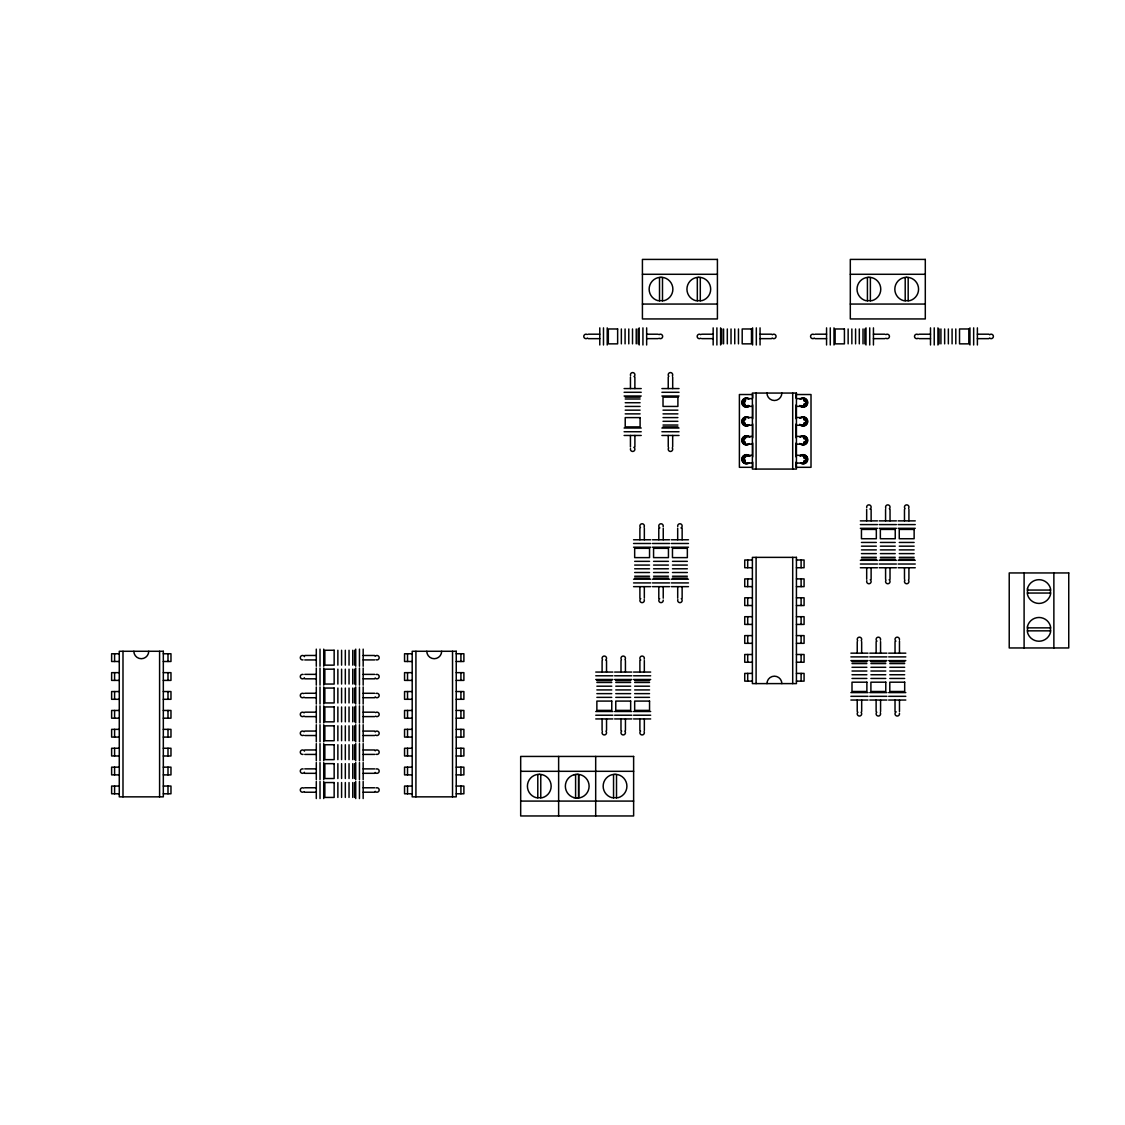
<?xml version="1.0" encoding="UTF-8"?>
<svg xmlns="http://www.w3.org/2000/svg" width="1125" height="1125" viewBox="0 0 1125 1125"><rect width="100%" height="100%" fill="white"/><g stroke="black" fill="none" stroke-linecap="round" stroke-linejoin="round"><path stroke-width="1.5" d="M574.003 774.703L577.238 774.295M577.083 798.103L580.317 797.695A11.911 11.911 0 0 0 580.317 774.703L577.083 774.295M642.417 274.289L717.413 274.289M850.303 274.289L925.298 274.289M642.417 304.059L717.413 304.059M850.303 304.059L925.298 304.059M588.248 334.195L599.78 334.195M646.65 334.209L658.167 334.209M701.62 334.209L713.166 334.209M760.05 334.195L771.581 334.195M815.034 334.195L826.566 334.195M873.436 334.209L884.953 334.209M918.956 334.209L930.502 334.209M977.386 334.195L988.917 334.195M588.234 338.653L599.78 338.653M646.65 338.639L658.209 338.639M701.648 338.639L713.166 338.639M760.05 338.653L771.567 338.653M815.02 338.653L826.566 338.653M873.436 338.639L884.995 338.639M918.998 338.639L930.502 338.639M977.386 338.653L988.903 338.653M624.108 388.575L641.222 388.575M661.908 388.575L679.022 388.575M624.108 392.302L641.222 392.302M661.908 392.302L679.022 392.302M624.108 396.014L641.222 396.014M661.908 396.014L679.022 396.014M625.219 397.139L640.097 397.139M752.386 398.63L744.736 398.63L744.736 401.175M796.43 398.63L804.08 398.63L804.08 401.175M625.219 398.995L640.097 398.995M625.219 402.722L640.097 402.722M625.219 406.434L640.097 406.434M752.386 406.364L744.736 406.364L744.736 403.819M796.43 406.364L804.08 406.364L804.08 403.819M625.219 410.161L640.097 410.161M663.019 410.161L677.897 410.161M625.219 413.873L640.097 413.873M663.019 413.873L677.897 413.873M663.019 417.6L677.897 417.6M752.386 417.516L744.736 417.516L744.736 420.061M796.43 417.516L804.08 417.516L804.08 420.061M663.019 421.313L677.897 421.313M663.019 425.039L677.897 425.039M752.386 425.264L744.736 425.264L744.736 422.719M796.43 425.264L804.08 425.264L804.08 422.719M663.019 426.895L677.897 426.895M624.108 428.02L641.222 428.02M661.908 428.02L679.022 428.02M624.108 431.733L641.222 431.733M661.908 431.733L679.022 431.733M624.108 435.459L641.222 435.459M661.908 435.459L679.022 435.459M752.386 436.416L744.736 436.416L744.736 438.961M796.43 436.416L804.08 436.416L804.08 438.961M752.386 444.164L744.736 444.164L744.736 441.619M796.43 444.164L804.08 444.164L804.08 441.619M752.386 455.316L744.736 455.316L744.736 457.861M796.43 455.316L804.08 455.316L804.08 457.861M752.386 463.064L744.736 463.064L744.736 460.519M796.43 463.064L804.08 463.064L804.08 460.519M860.344 520.875L877.458 520.875M879.244 520.875L896.358 520.875M898.144 520.875L915.258 520.875M860.344 524.587L877.458 524.587M879.244 524.587L896.358 524.587M898.144 524.587L915.258 524.587M860.344 528.314L877.458 528.314M879.244 528.314L896.358 528.314M898.144 528.314L915.258 528.314M633.558 539.775L650.672 539.775M652.458 539.775L669.572 539.775M671.358 539.775L688.472 539.775M861.455 542.447L876.333 542.447M880.355 542.447L895.233 542.447M899.255 542.447L914.133 542.447M633.558 543.488L650.672 543.488M652.458 543.488L669.572 543.488M671.358 543.488L688.472 543.488M861.455 546.173L876.333 546.173M880.355 546.173L895.233 546.173M899.255 546.173L914.133 546.173M633.558 547.214L650.672 547.214M652.458 547.214L669.572 547.214M671.358 547.214L688.472 547.214M861.455 549.886L876.333 549.886M880.355 549.886L895.233 549.886M899.255 549.886L914.133 549.886M861.455 553.612L876.333 553.612M880.355 553.612L895.233 553.612M899.255 553.612L914.133 553.612M861.455 557.325L876.333 557.325M880.355 557.325L895.233 557.325M899.255 557.325L914.133 557.325M861.455 559.195L876.333 559.195M880.355 559.195L895.233 559.195M899.255 559.195L914.133 559.195M752.386 559.997L744.736 559.997L744.736 567.731L752.386 567.731M796.43 559.997L804.08 559.997L804.08 567.731L796.43 567.731M860.344 560.306L877.458 560.306M879.244 560.306L896.358 560.306M898.144 560.306L915.258 560.306M634.669 561.347L649.547 561.347M653.569 561.347L668.447 561.347M672.469 561.347L687.347 561.347M860.344 564.019L877.458 564.019M879.244 564.019L896.358 564.019M898.144 564.019L915.258 564.019M634.669 565.073L649.547 565.073M653.569 565.073L668.447 565.073M672.469 565.073L687.347 565.073M860.344 567.745L877.458 567.745M879.244 567.745L896.358 567.745M898.144 567.745L915.258 567.745M634.669 568.786L649.547 568.786M653.569 568.786L668.447 568.786M672.469 568.786L687.347 568.786M634.669 572.513L649.547 572.513M653.569 572.513L668.447 572.513M672.469 572.513L687.347 572.513M634.669 576.225L649.547 576.225M653.569 576.225L668.447 576.225M672.469 576.225L687.347 576.225M634.669 578.081L649.547 578.081M653.569 578.081L668.447 578.081M672.469 578.081L687.347 578.081M752.386 578.897L744.736 578.897L744.736 586.631L752.386 586.631M796.43 578.897L804.08 578.897L804.08 586.631L796.43 586.631M633.558 579.206L650.672 579.206M652.458 579.206L669.572 579.206M671.358 579.206L688.472 579.206M633.558 582.919L650.672 582.919M652.458 582.919L669.572 582.919M671.358 582.919L688.472 582.919M633.558 586.645L650.672 586.645M652.458 586.645L669.572 586.645M671.358 586.645L688.472 586.645M1027.28 590.062L1050.694 590.062M1027.28 593.044L1050.694 593.044M752.386 597.797L744.736 597.797L744.736 605.531L752.386 605.531M796.43 597.797L804.08 597.797L804.08 605.531L796.43 605.531M752.386 616.697L744.736 616.697L744.736 624.431L752.386 624.431M796.43 616.697L804.08 616.697L804.08 624.431L796.43 624.431M1027.28 627.863L1050.694 627.863M1027.28 630.844L1050.694 630.844M752.386 635.597L744.736 635.597L744.736 643.331L752.386 643.331M796.43 635.597L804.08 635.597L804.08 643.331L796.43 643.331M850.894 653.161L868.008 653.161M869.794 653.161L886.908 653.161M888.694 653.161L905.808 653.161M119.264 653.752L111.628 653.752L111.628 661.5L119.264 661.5M163.322 653.752L170.972 653.752L170.972 661.5L163.322 661.5M412.2 653.752L404.55 653.752L404.55 661.5L412.2 661.5M456.244 653.752L463.894 653.752L463.894 661.5L456.244 661.5M752.386 654.497L744.736 654.497L744.736 662.231L752.386 662.231M796.43 654.497L804.08 654.497L804.08 662.231L796.43 662.231M304.762 655.467L316.294 655.467M363.164 655.481L374.681 655.481M850.894 656.888L868.008 656.888M869.794 656.888L886.908 656.888M888.694 656.888L905.808 656.888M304.762 659.939L316.294 659.939M363.164 659.911L374.723 659.911M850.894 660.6L868.008 660.6M869.794 660.6L886.908 660.6M888.694 660.6L905.808 660.6M852.005 661.725L866.883 661.725M870.905 661.725L885.783 661.725M889.805 661.725L904.683 661.725M852.005 663.581L866.883 663.581M870.905 663.581L885.783 663.581M889.805 663.581L904.683 663.581M852.005 667.294L866.883 667.294M870.905 667.294L885.783 667.294M889.805 667.294L904.683 667.294M852.005 671.02L866.883 671.02M870.905 671.02L885.783 671.02M889.805 671.02L904.683 671.02M595.758 672.061L612.872 672.061M614.658 672.061L631.772 672.061M633.558 672.061L650.672 672.061M119.264 672.652L111.628 672.652L111.628 680.4L119.264 680.4M163.322 672.652L170.972 672.652L170.972 680.4L163.322 680.4M412.2 672.652L404.55 672.652L404.55 680.4L412.2 680.4M456.244 672.652L463.894 672.652L463.894 680.4L456.244 680.4M752.386 673.397L744.736 673.397L744.736 681.131L752.386 681.131M796.43 673.397L804.08 673.397L804.08 681.131L796.43 681.131M304.762 674.367L316.294 674.367M363.164 674.381L374.681 674.381M852.005 674.733L866.883 674.733M870.905 674.733L885.783 674.733M889.805 674.733L904.683 674.733M595.758 675.788L612.872 675.788M614.658 675.788L631.772 675.788M633.558 675.788L650.672 675.788M852.005 678.459L866.883 678.459M870.905 678.459L885.783 678.459M889.805 678.459L904.683 678.459M304.762 678.825L316.294 678.825M363.164 678.811L374.723 678.811M595.758 679.5L612.872 679.5M614.658 679.5L631.772 679.5M633.558 679.5L650.672 679.5M596.869 680.611L611.761 680.611M615.769 680.611L630.661 680.611M634.669 680.611L649.547 680.611M596.869 682.481L611.761 682.481M615.769 682.481L630.661 682.481M634.669 682.481L649.547 682.481M596.869 686.194L611.761 686.194M615.769 686.194L630.661 686.194M634.669 686.194L649.547 686.194M596.869 689.92L611.761 689.92M615.769 689.92L630.661 689.92M634.669 689.92L649.547 689.92M119.264 691.552L111.628 691.552L111.628 699.3L119.264 699.3M163.322 691.552L170.972 691.552L170.972 699.3L163.322 699.3M412.2 691.552L404.55 691.552L404.55 699.3L412.2 699.3M456.244 691.552L463.894 691.552L463.894 699.3L456.244 699.3M850.894 692.592L868.008 692.592M869.794 692.592L886.908 692.592M888.694 692.592L905.808 692.592M304.762 693.267L316.294 693.267M363.164 693.281L374.681 693.281M596.869 693.633L611.761 693.633M615.769 693.633L630.661 693.633M634.669 693.633L649.547 693.633M850.894 696.319L868.008 696.319M869.794 696.319L886.908 696.319M888.694 696.319L905.808 696.319M596.869 697.359L611.761 697.359M615.769 697.359L630.661 697.359M634.669 697.359L649.547 697.359M304.762 697.725L316.294 697.725M363.164 697.711L374.723 697.711M850.894 700.031L868.008 700.031M869.794 700.031L886.908 700.031M888.694 700.031L905.808 700.031M119.264 710.452L111.628 710.452L111.628 718.186L119.264 718.186M163.322 710.452L170.972 710.452L170.972 718.186L163.322 718.186M412.2 710.452L404.55 710.452L404.55 718.186L412.2 718.186M456.244 710.452L463.894 710.452L463.894 718.186L456.244 718.186M595.758 711.492L612.872 711.492M614.658 711.492L631.772 711.492M633.558 711.492L650.672 711.492M304.762 712.167L316.294 712.167M363.164 712.181L374.681 712.181M595.758 715.219L612.872 715.219M614.658 715.219L631.772 715.219M633.558 715.219L650.672 715.219M304.762 716.625L316.294 716.625M363.164 716.611L374.723 716.611M595.758 718.931L612.872 718.931M614.658 718.931L631.772 718.931M633.558 718.931L650.672 718.931M119.264 729.352L111.628 729.352L111.628 737.086L119.264 737.086M163.322 729.352L170.972 729.352L170.972 737.086L163.322 737.086M412.2 729.352L404.55 729.352L404.55 737.086L412.2 737.086M456.244 729.352L463.894 729.352L463.894 737.086L456.244 737.086M304.762 731.067L316.294 731.067M363.164 731.081L374.681 731.081M304.762 735.525L316.294 735.525M363.164 735.511L374.723 735.511M119.264 748.252L111.628 748.252L111.628 755.986L119.264 755.986M163.322 748.252L170.972 748.252L170.972 755.986L163.322 755.986M412.2 748.252L404.55 748.252L404.55 755.986L412.2 755.986M456.244 748.252L463.894 748.252L463.894 755.986L456.244 755.986M304.762 749.967L316.294 749.967M363.164 749.981L374.681 749.981M304.762 754.425L316.294 754.425M363.164 754.411L374.723 754.411M119.264 767.152L111.628 767.152L111.628 774.886L119.264 774.886M163.322 767.152L170.972 767.152L170.972 774.886L163.322 774.886M412.2 767.152L404.55 767.152L404.55 774.886L412.2 774.886M456.244 767.152L463.894 767.152L463.894 774.886L456.244 774.886M304.762 768.867L316.294 768.867M363.164 768.881L374.681 768.881M520.678 771.314L633.628 771.314M304.762 773.325L316.294 773.325M363.164 773.311L374.723 773.311M119.264 786.052L111.628 786.052L111.628 793.786L119.264 793.786M163.322 786.052L170.972 786.052L170.972 793.786L163.322 793.786M412.2 786.052L404.55 786.052L404.55 793.786L412.2 793.786M456.244 786.052L463.894 786.052L463.894 793.786L456.244 793.786M304.762 787.767L316.294 787.767M363.164 787.781L374.681 787.781M304.762 792.225L316.294 792.225M363.164 792.211L374.723 792.211M520.678 801.084L633.628 801.084M574.003 797.695L577.238 798.103M1053.872 572.948L1053.872 647.958M1024.102 572.948L1024.102 647.958M977.386 327.867L977.386 344.981M973.659 327.867L973.659 344.981M969.947 327.867L969.947 344.981M955.8 328.978L955.8 343.856M952.087 328.978L952.087 343.856M948.361 328.978L948.361 343.856M944.648 328.978L944.648 343.856M940.922 328.978L940.922 343.856M939.066 328.978L939.066 343.856M937.941 327.867L937.941 344.981M934.228 327.867L934.228 344.981M930.502 327.867L930.502 344.981M908.93 509.344L908.93 520.875M908.916 567.745L908.916 579.263M908.184 277.467L908.184 300.881M905.203 277.467L905.203 300.881M904.472 509.33L904.472 520.875M904.486 567.745L904.486 579.291M899.466 640.983L899.466 653.161M899.48 700.031L899.48 711.577M895.036 641.644L895.036 653.161M895.022 700.031L895.022 711.562M890.03 509.344L890.03 520.875M890.016 567.745L890.016 579.263M885.572 509.33L885.572 520.875M885.586 567.745L885.586 579.291M880.566 641.616L880.566 653.161M880.58 700.031L880.58 711.577M876.136 641.644L876.136 653.161M876.122 700.031L876.122 711.562M873.436 327.867L873.436 344.981M871.13 509.344L871.13 520.875M871.116 567.745L871.116 579.263M870.384 277.467L870.384 300.881M869.723 327.867L869.723 344.981M867.417 277.467L867.417 300.881M866.672 509.33L866.672 520.875M866.686 567.745L866.686 579.291M865.997 327.867L865.997 344.981M864.886 328.978L864.886 343.856M863.016 328.978L863.016 343.856M861.666 641.616L861.666 653.161M861.68 700.031L861.68 711.577M859.303 328.978L859.303 343.856M857.236 641.644L857.236 653.161M857.222 700.031L857.222 711.562M855.577 328.978L855.577 343.856M851.864 328.978L851.864 343.856M848.138 328.978L848.138 343.856M834.005 327.867L834.005 344.981M830.278 327.867L830.278 344.981M826.566 327.867L826.566 344.981M801.098 559.997L801.098 567.731M801.098 578.897L801.098 586.631M801.098 597.797L801.098 605.531M801.098 616.697L801.098 624.431M801.098 635.597L801.098 643.331M801.098 654.497L801.098 662.231M801.098 673.397L801.098 681.131M796.078 397.997L796.078 394.523L811.013 394.523L811.013 467.311L796.078 467.311L796.078 462.108M796.078 404.916L796.078 418.781M796.078 423.984L796.078 437.85M796.078 443.039L796.078 456.905M792.703 393.061L792.703 469.069M792.703 557.367L792.703 683.606M760.05 327.867L760.05 344.981M756.323 327.867L756.323 344.981M756.098 393.061L756.098 469.069M756.098 557.367L756.098 683.606M752.723 397.997L752.723 394.523L739.392 394.523L739.392 467.311L752.723 467.311L752.723 462.108M752.723 404.916L752.723 418.781M752.723 423.984L752.723 437.85M752.723 443.039L752.723 456.905M752.597 327.867L752.597 344.981M747.703 559.997L747.703 567.731M747.703 578.897L747.703 586.631M747.703 597.797L747.703 605.531M747.703 616.697L747.703 624.431M747.703 635.597L747.703 643.331M747.703 654.497L747.703 662.231M747.703 673.397L747.703 681.131M738.464 328.978L738.464 343.856M734.752 328.978L734.752 343.856M731.025 328.978L731.025 343.856M727.313 328.978L727.313 343.856M723.586 328.978L723.586 343.856M721.73 328.978L721.73 343.856M720.605 327.867L720.605 344.981M716.892 327.867L716.892 344.981M713.166 327.867L713.166 344.981M700.298 277.467L700.298 300.881M697.317 277.467L697.317 300.881M682.144 528.244L682.144 539.775M682.13 586.645L682.13 598.163M677.686 528.23L677.686 539.775M677.7 586.645L677.7 598.191M672.694 377.044L672.694 388.575M672.68 435.459L672.68 446.962M668.236 377.044L668.236 388.575M668.25 435.459L668.25 447.005M663.244 528.244L663.244 539.775M663.23 586.645L663.23 598.163M662.498 277.467L662.498 300.881M659.517 277.467L659.517 300.881M658.786 528.23L658.786 539.775M658.8 586.645L658.8 598.191M646.65 327.867L646.65 344.981M644.344 528.244L644.344 539.775M644.33 586.645L644.33 598.163M644.33 660.516L644.33 672.061M644.344 718.931L644.344 730.477M642.938 327.867L642.938 344.981M639.886 528.23L639.886 539.775M639.9 586.645L639.9 598.191M639.9 660.544L639.9 672.061M639.886 718.931L639.886 730.463M639.211 327.867L639.211 344.981M638.1 328.978L638.1 343.856M636.23 328.978L636.23 343.856M634.88 377.03L634.88 388.575M634.894 435.459L634.894 446.991M632.517 328.978L632.517 343.856M630.45 377.058L630.45 388.575M630.436 435.459L630.436 446.977M628.791 328.978L628.791 343.856M625.43 660.516L625.43 672.061M625.444 718.931L625.444 730.477M625.078 328.978L625.078 343.856M621.352 328.978L621.352 343.856M621 660.544L621 672.061M620.986 718.931L620.986 730.463M616.514 774.492L616.514 797.906M613.547 774.492L613.547 797.906M607.219 327.867L607.219 344.981M606.53 660.516L606.53 672.061M606.544 718.931L606.544 730.477M603.492 327.867L603.492 344.981M602.1 660.544L602.1 672.061M602.086 718.931L602.086 730.463M599.78 327.867L599.78 344.981M595.688 756.436L595.688 815.962M578.714 774.492L578.714 797.906M578.573 774.492L578.573 797.906M575.592 774.492L575.592 797.906M558.633 756.436L558.633 815.962M540.773 774.492L540.773 797.906M537.792 774.492L537.792 797.906M460.927 653.752L460.927 661.5M460.927 672.652L460.927 680.4M460.927 691.552L460.927 699.3M460.927 710.452L460.927 718.186M460.927 729.352L460.927 737.086M460.927 748.252L460.927 755.986M460.927 767.152L460.927 774.886M460.927 786.052L460.927 793.786M452.531 651.277L452.531 796.852M415.927 651.277L415.927 796.852M407.531 653.752L407.531 661.5M407.531 672.652L407.531 680.4M407.531 691.552L407.531 699.3M407.531 710.452L407.531 718.186M407.531 729.352L407.531 737.086M407.531 748.252L407.531 755.986M407.531 767.152L407.531 774.886M407.531 786.052L407.531 793.786M363.164 649.139L363.164 666.253M363.164 668.039L363.164 685.153M363.164 686.939L363.164 704.053M363.164 705.839L363.164 722.953M363.164 724.739L363.164 741.853M363.164 743.639L363.164 760.753M363.164 762.539L363.164 779.653M363.164 781.439L363.164 798.553M359.452 649.139L359.452 666.253M359.452 668.039L359.452 685.153M359.452 686.939L359.452 704.053M359.452 705.839L359.452 722.953M359.452 724.739L359.452 741.853M359.452 743.639L359.452 760.753M359.452 762.539L359.452 779.653M359.452 781.439L359.452 798.553M355.725 649.139L355.725 666.253M355.725 668.039L355.725 685.153M355.725 686.939L355.725 704.053M355.725 705.839L355.725 722.953M355.725 724.739L355.725 741.853M355.725 743.639L355.725 760.753M355.725 762.539L355.725 779.653M355.725 781.439L355.725 798.553M354.614 650.264L354.614 665.142M354.614 669.164L354.614 684.042M354.614 688.064L354.614 702.942M354.614 706.95L354.614 721.842M354.614 725.85L354.614 740.742M354.614 744.75L354.614 759.642M354.614 763.65L354.614 778.528M354.614 782.55L354.614 797.428M352.758 650.264L352.758 665.142M352.758 669.164L352.758 684.042M352.758 688.064L352.758 702.942M352.758 706.95L352.758 721.842M352.758 725.85L352.758 740.742M352.758 744.75L352.758 759.642M352.758 763.65L352.758 778.528M352.758 782.55L352.758 797.428M349.031 650.264L349.031 665.142M349.031 669.164L349.031 684.042M349.031 688.064L349.031 702.942M349.031 706.95L349.031 721.842M349.031 725.85L349.031 740.742M349.031 744.75L349.031 759.642M349.031 763.65L349.031 778.528M349.031 782.55L349.031 797.428M345.319 650.264L345.319 665.142M345.319 669.164L345.319 684.042M345.319 688.064L345.319 702.942M345.319 706.95L345.319 721.842M345.319 725.85L345.319 740.742M345.319 744.75L345.319 759.642M345.319 763.65L345.319 778.528M345.319 782.55L345.319 797.428M341.592 650.264L341.592 665.142M341.592 669.164L341.592 684.042M341.592 688.064L341.592 702.942M341.592 706.95L341.592 721.842M341.592 725.85L341.592 740.742M341.592 744.75L341.592 759.642M341.592 763.65L341.592 778.528M341.592 782.55L341.592 797.428M337.866 650.264L337.866 665.142M337.866 669.164L337.866 684.042M337.866 688.064L337.866 702.942M337.866 706.95L337.866 721.842M337.866 725.85L337.866 740.742M337.866 744.75L337.866 759.642M337.866 763.65L337.866 778.528M337.866 782.55L337.866 797.428M323.733 649.139L323.733 666.253M323.733 668.039L323.733 685.153M323.733 686.939L323.733 704.053M323.733 705.839L323.733 722.953M323.733 724.739L323.733 741.853M323.733 743.639L323.733 760.753M323.733 762.539L323.733 779.653M323.733 781.439L323.733 798.553M320.02 649.139L320.02 666.253M320.02 668.039L320.02 685.153M320.02 686.939L320.02 704.053M320.02 705.839L320.02 722.953M320.02 724.739L320.02 741.853M320.02 743.639L320.02 760.753M320.02 762.539L320.02 779.653M320.02 781.439L320.02 798.553M316.294 649.139L316.294 666.253M316.294 668.039L316.294 685.153M316.294 686.939L316.294 704.053M316.294 705.839L316.294 722.953M316.294 724.739L316.294 741.853M316.294 743.639L316.294 760.753M316.294 762.539L316.294 779.653M316.294 781.439L316.294 798.553M167.991 653.752L167.991 661.5M167.991 672.652L167.991 680.4M167.991 691.552L167.991 699.3M167.991 710.452L167.991 718.186M167.991 729.352L167.991 737.086M167.991 748.252L167.991 755.986M167.991 767.152L167.991 774.886M167.991 786.052L167.991 793.786M159.595 651.277L159.595 796.852M122.991 651.277L122.991 796.852M114.595 653.752L114.595 661.5M114.595 672.652L114.595 680.4M114.595 691.552L114.595 699.3M114.595 710.452L114.595 718.186M114.595 729.352L114.595 737.086M114.595 748.252L114.595 755.986M114.595 767.152L114.595 774.886M114.595 786.052L114.595 793.786M574.144 797.695A11.911 11.911 0 0 1 574.144 774.703M148.739 651.277A7.439 7.439 0 0 1 141.3 658.716A7.439 7.439 0 0 1 133.847 651.277M441.661 651.277A7.439 7.439 0 0 1 434.222 658.716A7.439 7.439 0 0 1 426.783 651.277M630.605 375.666A2.236 2.236 0 0 1 631.645 372.825A2.236 2.236 0 0 1 634.556 373.627A2.236 2.236 0 0 1 634.022 376.594M633.825 447.314A2.236 2.236 0 0 1 634.655 450.211A2.236 2.236 0 0 1 631.842 451.294A2.236 2.236 0 0 1 630.52 448.58M672.23 447.863A2.236 2.236 0 0 1 671.962 450.872A2.236 2.236 0 0 1 668.953 450.858A2.236 2.236 0 0 1 668.7 447.848M668.841 376.355A2.236 2.236 0 0 1 668.784 373.331A2.236 2.236 0 0 1 671.794 373.022A2.236 2.236 0 0 1 672.37 375.975M700.763 338.203A2.236 2.236 0 0 1 697.753 337.922A2.236 2.236 0 0 1 697.767 334.913A2.236 2.236 0 0 1 700.763 334.659M772.27 334.8A2.236 2.236 0 0 1 775.434 334.884A2.236 2.236 0 0 1 775.35 338.034A2.236 2.236 0 0 1 772.186 337.964M885.853 334.645A2.236 2.236 0 0 1 888.848 334.913A2.236 2.236 0 0 1 888.848 337.936A2.236 2.236 0 0 1 885.839 338.189M814.331 338.034A2.236 2.236 0 0 1 811.322 338.091A2.236 2.236 0 0 1 810.998 335.095A2.236 2.236 0 0 1 813.966 334.519M681.272 598.641A2.236 2.236 0 0 1 681.792 601.622A2.236 2.236 0 0 1 678.867 602.381A2.236 2.236 0 0 1 677.855 599.555M677.742 526.528A2.236 2.236 0 0 1 679.205 523.884A2.236 2.236 0 0 1 681.961 525.108A2.236 2.236 0 0 1 680.977 527.962M640.744 660.066A2.236 2.236 0 0 1 640.237 657.084A2.236 2.236 0 0 1 643.148 656.325A2.236 2.236 0 0 1 644.175 659.152M644.077 731.63A2.236 2.236 0 0 1 643.345 734.569A2.236 2.236 0 0 1 640.364 734.091A2.236 2.236 0 0 1 640.575 731.081M857.672 640.744A2.236 2.236 0 0 1 857.953 637.748A2.236 2.236 0 0 1 860.962 637.762A2.236 2.236 0 0 1 861.216 640.758M861.061 712.266A2.236 2.236 0 0 1 860.991 715.416A2.236 2.236 0 0 1 857.827 715.345A2.236 2.236 0 0 1 857.911 712.181M870.258 579.741A2.236 2.236 0 0 1 870.778 582.722A2.236 2.236 0 0 1 867.867 583.481A2.236 2.236 0 0 1 866.841 580.655M866.728 507.628A2.236 2.236 0 0 1 868.191 504.984A2.236 2.236 0 0 1 870.947 506.222A2.236 2.236 0 0 1 869.962 509.062M621.436 659.644A2.236 2.236 0 0 1 621.717 656.648A2.236 2.236 0 0 1 624.727 656.663A2.236 2.236 0 0 1 624.98 659.658M624.839 731.166A2.236 2.236 0 0 1 624.755 734.316A2.236 2.236 0 0 1 621.591 734.231A2.236 2.236 0 0 1 621.675 731.081M663.23 600.131A2.236 2.236 0 0 1 660.15 602.466A2.236 2.236 0 0 1 659.658 598.641M659.841 527.906A2.236 2.236 0 0 1 659.011 525.009A2.236 2.236 0 0 1 661.823 523.927A2.236 2.236 0 0 1 663.145 526.641M889.158 579.741A2.236 2.236 0 0 1 889.566 582.877A2.236 2.236 0 0 1 886.43 583.27A2.236 2.236 0 0 1 886.036 580.148M885.839 508.177A2.236 2.236 0 0 1 886.57 505.252A2.236 2.236 0 0 1 889.537 505.716A2.236 2.236 0 0 1 889.341 508.725M876.98 641.166A2.236 2.236 0 0 1 876.473 638.198A2.236 2.236 0 0 1 879.384 637.425A2.236 2.236 0 0 1 880.411 640.266M880.312 712.73A2.236 2.236 0 0 1 879.581 715.669A2.236 2.236 0 0 1 876.6 715.191A2.236 2.236 0 0 1 876.811 712.181M644.175 599.569A2.236 2.236 0 0 1 643.134 602.395A2.236 2.236 0 0 1 640.223 601.608A2.236 2.236 0 0 1 640.758 598.641M640.491 527.541A2.236 2.236 0 0 1 640.434 524.531A2.236 2.236 0 0 1 643.444 524.208A2.236 2.236 0 0 1 644.02 527.175M602.536 659.644A2.236 2.236 0 0 1 602.958 656.522A2.236 2.236 0 0 1 606.094 656.944A2.236 2.236 0 0 1 605.672 660.066M605.939 731.166A2.236 2.236 0 0 1 605.981 734.175A2.236 2.236 0 0 1 602.986 734.498A2.236 2.236 0 0 1 602.409 731.531M908.466 580.163A2.236 2.236 0 0 1 908.198 583.158A2.236 2.236 0 0 1 905.189 583.158A2.236 2.236 0 0 1 904.936 580.148M905.077 508.641A2.236 2.236 0 0 1 905.02 505.631A2.236 2.236 0 0 1 908.03 505.308A2.236 2.236 0 0 1 908.606 508.275M895.88 641.166A2.236 2.236 0 0 1 896.4 637.327A2.236 2.236 0 0 1 899.466 639.703M899.423 713.278A2.236 2.236 0 0 1 897.961 715.922A2.236 2.236 0 0 1 895.205 714.698A2.236 2.236 0 0 1 896.175 711.844M659.067 334.645A2.236 2.236 0 0 1 662.062 334.913A2.236 2.236 0 0 1 662.062 337.936A2.236 2.236 0 0 1 659.053 338.189M587.545 338.034A2.236 2.236 0 0 1 584.536 338.091A2.236 2.236 0 0 1 584.212 335.095A2.236 2.236 0 0 1 587.18 334.519M918.098 338.203A2.236 2.236 0 0 1 915.089 337.922A2.236 2.236 0 0 1 915.103 334.913A2.236 2.236 0 0 1 918.112 334.659M989.606 334.8A2.236 2.236 0 0 1 992.77 334.884A2.236 2.236 0 0 1 992.686 338.034A2.236 2.236 0 0 1 989.522 337.964M376.087 787.922A2.236 2.236 0 0 1 378.914 788.962A2.236 2.236 0 0 1 378.127 791.873A2.236 2.236 0 0 1 375.159 791.339M304.059 791.606A2.236 2.236 0 0 1 301.05 791.663A2.236 2.236 0 0 1 300.741 788.667A2.236 2.236 0 0 1 303.694 788.091M376.087 769.022A2.236 2.236 0 0 1 378.914 770.077A2.236 2.236 0 0 1 378.127 772.987A2.236 2.236 0 0 1 375.159 772.453M304.439 772.256A2.236 2.236 0 0 1 301.528 773.086A2.236 2.236 0 0 1 300.445 770.273A2.236 2.236 0 0 1 303.159 768.952M375.173 750.825A2.236 2.236 0 0 1 378.141 750.319A2.236 2.236 0 0 1 378.914 753.23A2.236 2.236 0 0 1 376.073 754.256M303.047 754.369A2.236 2.236 0 0 1 300.417 752.906A2.236 2.236 0 0 1 301.641 750.15A2.236 2.236 0 0 1 304.495 751.134M375.173 731.925A2.236 2.236 0 0 1 378.295 731.531A2.236 2.236 0 0 1 378.703 734.667A2.236 2.236 0 0 1 375.567 735.061M303.595 735.258A2.236 2.236 0 0 1 300.67 734.527A2.236 2.236 0 0 1 301.134 731.545A2.236 2.236 0 0 1 304.144 731.756M375.581 712.617A2.236 2.236 0 0 1 378.591 712.898A2.236 2.236 0 0 1 378.577 715.908A2.236 2.236 0 0 1 375.567 716.161M304.059 716.02A2.236 2.236 0 0 1 300.909 715.936A2.236 2.236 0 0 1 300.994 712.772A2.236 2.236 0 0 1 304.144 712.856M376.087 693.436A2.236 2.236 0 0 1 378.914 694.477A2.236 2.236 0 0 1 378.127 697.388A2.236 2.236 0 0 1 375.159 696.853M304.059 697.12A2.236 2.236 0 0 1 301.05 697.177A2.236 2.236 0 0 1 300.741 694.167A2.236 2.236 0 0 1 303.694 693.591M376.087 674.536A2.236 2.236 0 0 1 378.914 675.577A2.236 2.236 0 0 1 378.127 678.488A2.236 2.236 0 0 1 375.159 677.953M304.439 677.77A2.236 2.236 0 0 1 301.528 678.6A2.236 2.236 0 0 1 300.445 675.788A2.236 2.236 0 0 1 303.159 674.466M375.173 656.339A2.236 2.236 0 0 1 378.141 655.819A2.236 2.236 0 0 1 378.914 658.744A2.236 2.236 0 0 1 376.073 659.756M303.047 659.869A2.236 2.236 0 0 1 300.417 658.406A2.236 2.236 0 0 1 301.641 655.65A2.236 2.236 0 0 1 304.495 656.634M781.847 393.061A7.439 7.439 0 0 1 774.408 400.5A7.439 7.439 0 0 1 766.969 393.061M747.478 424.659A3.361 3.361 0 0 1 743.231 422.522A3.361 3.361 0 0 1 745.369 418.261M744.919 462.248A3.347 3.347 0 0 1 743.442 457.748A3.347 3.347 0 0 1 747.928 456.272M803.812 418.163A3.375 3.375 0 0 1 806.414 422.156A3.375 3.375 0 0 1 802.434 424.758M748.266 405.38A3.361 3.361 0 0 1 743.386 404.03A3.361 3.361 0 0 1 745.369 399.375M803.812 399.263A3.375 3.375 0 0 1 806.302 403.678A3.375 3.375 0 0 1 801.605 405.577M802.069 456.061A3.375 3.375 0 0 1 806.372 458.395A3.375 3.375 0 0 1 803.812 462.558M745.369 443.559A3.375 3.375 0 0 1 745.369 437.161M746.241 437.006A3.375 3.375 0 0 1 747.112 437.062M802.941 437.006A3.375 3.375 0 0 1 806.456 439.917A3.375 3.375 0 0 1 803.812 443.658M749.306 424.688A4.317 4.317 0 0 1 743.47 424.617A4.317 4.317 0 0 1 743.02 418.795A4.317 4.317 0 0 1 748.786 417.853M749.306 443.587A4.317 4.317 0 0 1 743.47 443.517A4.317 4.317 0 0 1 743.02 437.695A4.317 4.317 0 0 1 748.786 436.739M748.378 463.12A4.317 4.317 0 0 1 742.753 461.545A4.317 4.317 0 0 1 743.836 455.808A4.317 4.317 0 0 1 749.644 456.384M749.306 405.788A4.317 4.317 0 0 1 743.47 405.717A4.317 4.317 0 0 1 743.02 399.895A4.317 4.317 0 0 1 748.786 398.953M800.241 456.033A4.317 4.317 0 0 1 806.077 456.103A4.317 4.317 0 0 1 806.527 461.939A4.317 4.317 0 0 1 800.761 462.881M800.241 437.147A4.317 4.317 0 0 1 806.077 437.217A4.317 4.317 0 0 1 806.527 443.039A4.317 4.317 0 0 1 800.761 443.981M800.241 418.247A4.317 4.317 0 0 1 806.344 418.584A4.317 4.317 0 0 1 806.006 424.688A4.317 4.317 0 0 1 799.903 424.35M801.169 398.7A4.317 4.317 0 0 1 806.794 400.289A4.317 4.317 0 0 1 805.711 406.027A4.317 4.317 0 0 1 799.903 405.45M745.312 461.461A2.461 2.461 0 0 1 745.664 456.933M803.658 456.694A2.63 2.63 0 0 1 803.939 461.756M745.312 442.561A2.461 2.461 0 0 1 745.664 438.033M803.658 437.794A2.63 2.63 0 0 1 803.939 442.856M745.312 423.661A2.461 2.461 0 0 1 745.664 419.133M803.658 418.894A2.63 2.63 0 0 1 803.939 423.956M745.312 404.761A2.461 2.461 0 0 1 745.664 400.233M803.658 399.994A2.63 2.63 0 0 1 803.939 405.056M803.925 457.875A1.589 1.589 0 0 1 804.502 458.466M800.044 455.822A4.612 4.612 0 0 1 806.288 455.892A4.612 4.612 0 0 1 806.752 462.122A4.612 4.612 0 0 1 800.592 463.12M800.044 399.122A4.612 4.612 0 0 1 806.569 399.487A4.612 4.612 0 0 1 806.203 405.998A4.612 4.612 0 0 1 799.678 405.647M745.298 460.392A1.589 1.589 0 0 1 744.891 459.675M749.503 462.698A4.612 4.612 0 0 1 742.992 462.333A4.612 4.612 0 0 1 743.344 455.822A4.612 4.612 0 0 1 749.869 456.187M800.044 436.922A4.612 4.612 0 0 1 806.569 437.287A4.612 4.612 0 0 1 806.203 443.798A4.612 4.612 0 0 1 799.678 443.447M749.503 443.798A4.612 4.612 0 0 1 742.992 443.447A4.612 4.612 0 0 1 743.344 436.922A4.612 4.612 0 0 1 749.869 437.287M744.891 402.159A1.589 1.589 0 0 1 745.298 401.442M749.503 405.998A4.612 4.612 0 0 1 743.273 405.928A4.612 4.612 0 0 1 742.795 399.713A4.612 4.612 0 0 1 748.955 398.7M800.044 418.022A4.612 4.612 0 0 1 806.569 418.387A4.612 4.612 0 0 1 806.203 424.898A4.612 4.612 0 0 1 799.678 424.547M749.503 424.898A4.612 4.612 0 0 1 743.273 424.828A4.612 4.612 0 0 1 742.795 418.613A4.612 4.612 0 0 1 748.955 417.6M766.969 683.606A7.439 7.439 0 0 1 774.408 676.167A7.439 7.439 0 0 1 781.847 683.606M1027.491 588.473L1027.491 594.633A11.911 11.911 0 0 0 1050.483 594.633L1050.483 588.473A11.911 11.911 0 0 0 1027.491 588.473M1027.491 626.273L1027.491 632.433A11.911 11.911 0 0 0 1050.483 632.433L1050.483 626.273A11.911 11.911 0 0 0 1027.491 626.273M661.008 277.27L657.928 277.678A11.911 11.911 0 0 0 657.928 300.67L664.087 300.67A11.911 11.911 0 0 0 664.087 277.678L661.008 277.27M698.808 277.27L695.728 277.678A11.911 11.911 0 0 0 695.728 300.67L701.888 300.67A11.911 11.911 0 0 0 701.888 277.678L698.808 277.27M868.894 277.27L865.814 277.678A11.911 11.911 0 0 0 865.814 300.67L871.973 300.67A11.911 11.911 0 0 0 871.973 277.678L868.894 277.27M906.694 277.27L903.614 277.678A11.911 11.911 0 0 0 903.614 300.67L909.773 300.67A11.911 11.911 0 0 0 909.773 277.678L906.694 277.27M539.283 774.295L536.203 774.703A11.911 11.911 0 0 0 536.203 797.695L542.362 797.695A11.911 11.911 0 0 0 542.362 774.703L539.283 774.295M615.023 774.295L611.944 774.703A11.911 11.911 0 0 0 611.944 797.695L618.117 797.695A11.911 11.911 0 0 0 618.117 774.703L615.023 774.295M717.413 259.411L642.417 259.411L642.417 318.938L717.413 318.938L717.413 259.411M925.298 259.411L850.303 259.411L850.303 318.938L925.298 318.938L925.298 259.411M617.639 328.978L608.33 328.978L608.33 343.856L617.639 343.856L617.639 328.978M751.486 328.978L742.191 328.978L742.191 343.856L751.486 343.856L751.486 328.978M844.425 328.978L835.116 328.978L835.116 343.856L844.425 343.856L844.425 328.978M968.822 328.978L959.527 328.978L959.527 343.856L968.822 343.856L968.822 328.978M796.43 393.061L752.386 393.061L752.386 469.069L796.43 469.069L796.43 393.061M677.897 397.139L663.019 397.139L663.019 406.434L677.897 406.434L677.897 397.139M640.097 417.6L625.219 417.6L625.219 426.895L640.097 426.895L640.097 417.6M876.333 529.425L861.455 529.425L861.455 538.734L876.333 538.734L876.333 529.425M895.233 529.425L880.355 529.425L880.355 538.734L895.233 538.734L895.233 529.425M914.133 529.425L899.255 529.425L899.255 538.734L914.133 538.734L914.133 529.425M649.547 548.325L634.669 548.325L634.669 557.62L649.547 557.62L649.547 548.325M668.447 548.325L653.569 548.325L653.569 557.62L668.447 557.62L668.447 548.325M687.347 548.325L672.469 548.325L672.469 557.62L687.347 557.62L687.347 548.325M796.43 557.367L752.386 557.367L752.386 683.606L796.43 683.606L796.43 557.367M1068.75 572.948L1009.223 572.948L1009.223 647.958L1068.75 647.958L1068.75 572.948M334.153 650.264L324.844 650.264L324.844 665.142L334.153 665.142L334.153 650.264M163.322 651.277L119.264 651.277L119.264 796.852L163.322 796.852L163.322 651.277M456.244 651.277L412.2 651.277L412.2 796.852L456.244 796.852L456.244 651.277M334.153 669.164L324.844 669.164L324.844 684.042L334.153 684.042L334.153 669.164M866.883 682.186L852.005 682.186L852.005 691.481L866.883 691.481L866.883 682.186M885.783 682.186L870.905 682.186L870.905 691.481L885.783 691.481L885.783 682.186M904.683 682.186L889.805 682.186L889.805 691.481L904.683 691.481L904.683 682.186M334.153 688.064L324.844 688.064L324.844 702.942L334.153 702.942L334.153 688.064M611.761 701.086L596.869 701.086L596.869 710.381L611.761 710.381L611.761 701.086M630.661 701.086L615.769 701.086L615.769 710.381L630.661 710.381L630.661 701.086M649.547 701.086L634.669 701.086L634.669 710.381L649.547 710.381L649.547 701.086M334.153 706.95L324.844 706.95L324.844 721.842L334.153 721.842L334.153 706.95M334.153 725.85L324.844 725.85L324.844 740.742L334.153 740.742L334.153 725.85M334.153 744.75L324.844 744.75L324.844 759.642L334.153 759.642L334.153 744.75M633.628 756.436L520.678 756.436L520.678 815.962L633.628 815.962L633.628 756.436M334.153 763.65L324.844 763.65L324.844 778.528L334.153 778.528L334.153 763.65M334.153 782.55L324.844 782.55L324.844 797.428L334.153 797.428L334.153 782.55"/></g></svg>
